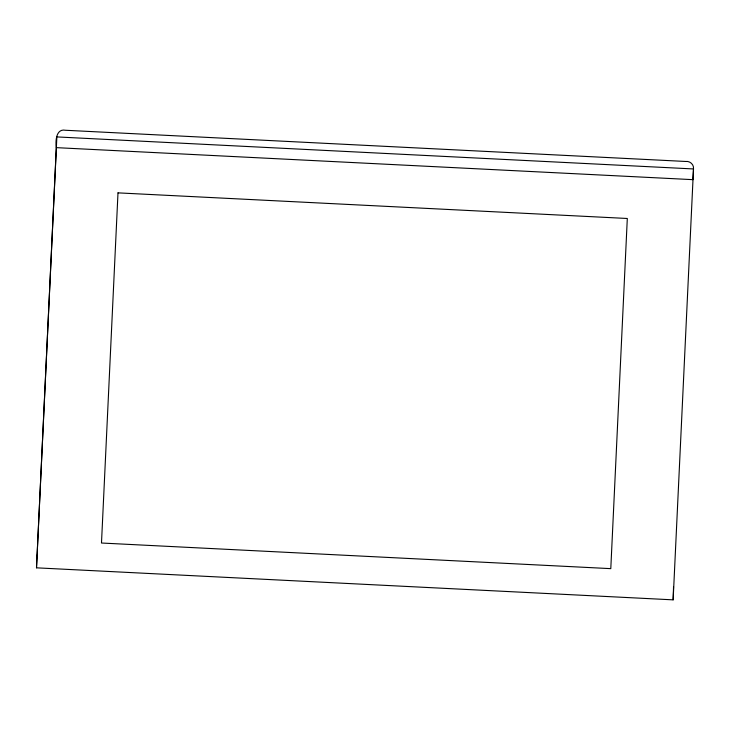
<?xml version="1.0" encoding="UTF-8"?>
<svg xmlns="http://www.w3.org/2000/svg" width="730" height="730" viewBox="0 0 730 730"><rect width="100%" height="100%" fill="white"/><g stroke="black" fill="none" stroke-linecap="round" stroke-linejoin="round"><path stroke-width="1.09" d="M36.5 567.83L56.319 147.643C55.352 141.52 55.891 128.27 65.527 130.268L685.589 161.458C689.896 160.819 694.102 164.505 693.5 168.949L673.133 599.85L36.5 567.83L56.867 136.921L693.5 168.949L692.952 179.662L56.319 147.643M673.133 599.85L673.544 586.71M37.047 557.109L37.431 554.709M117.995 192.866L101.488 543.02L610.791 568.643L627.307 218.48L117.995 192.866"/></g></svg>
